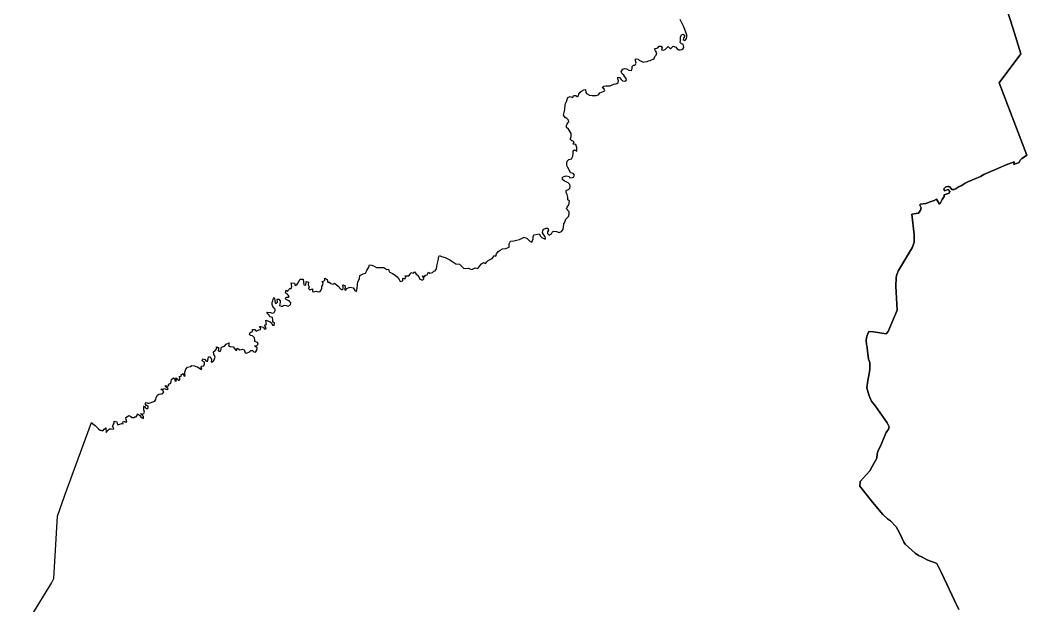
# Model space of a CAD drawing. Header units: inches. Extents: x 33.9 to 41.9, y -4.8 to 5.4.
# Drawn here: x 34.1207 to 34.4185, y 0.5252 to 0.6985 of the extents above; entities that cross this region are included whole.
import ezdxf

# ---------------------------------------------------------------- set-up
doc = ezdxf.new("R2010")
doc.units = ezdxf.units.IN
doc.header["$MEASUREMENT"] = 0
doc.layers.add('Counties', color=7, linetype='Continuous')

msp = doc.modelspace()

# ---------------------------------------------------------------- linework, layer by layer
at = {"layer": 'Counties'}
for points in [[(34.41037, 0.70857), (34.41429, 0.69622), (34.4167, 0.68855), (34.41029, 0.67998), (34.41848, 0.65854), (34.41748, 0.65788), (34.41697, 0.65754), (34.41674, 0.65731), (34.41651, 0.65703), (34.4163, 0.65672), (34.41619, 0.65636), (34.41459, 0.65582), (34.41469, 0.65659), (34.41395, 0.6563), (34.41231, 0.65567), (34.40572, 0.65285), (34.40472, 0.65223), (34.40097, 0.65065), (34.40018, 0.65024), (34.39905, 0.64943), (34.39845, 0.64924), (34.39753, 0.64871), (34.39717, 0.64846), (34.39696, 0.6484), (34.3967, 0.64838), (34.3963, 0.64835), (34.39571, 0.64913), (34.39539, 0.64924), (34.39509, 0.64924), (34.39448, 0.64913), (34.39395, 0.6486), (34.39408, 0.64804), (34.39523, 0.64835), (34.39565, 0.64775), (34.39548, 0.64731), (34.39406, 0.64682), (34.39397, 0.64627), (34.39346, 0.64541), (34.39284, 0.64423), (34.39263, 0.64405), (34.39177, 0.64548), (34.39105, 0.64512), (34.38992, 0.64476), (34.38864, 0.64422), (34.38778, 0.64412), (34.38703, 0.64409), (34.38686, 0.64382), (34.38691, 0.64356), (34.38715, 0.64318), (34.38717, 0.64301), (34.38699, 0.64225), (34.38639, 0.64143), (34.38446, 0.64107), (34.38514, 0.63493), (34.38514, 0.63278), (34.38466, 0.63132), (34.38053, 0.62439), (34.38004, 0.6232), (34.37981, 0.62234), (34.37975, 0.61979), (34.38007, 0.61269), (34.37743, 0.60637), (34.37683, 0.60569), (34.3731, 0.6063), (34.3717, 0.60637), (34.37134, 0.60548), (34.37102, 0.60451), (34.37098, 0.60368), (34.37105, 0.60253), (34.37119, 0.60178), (34.37134, 0.60049), (34.37148, 0.59981), (34.37162, 0.59819), (34.37201, 0.59718), (34.37206, 0.59514), (34.37172, 0.59334), (34.37144, 0.59191), (34.37113, 0.58968), (34.37176, 0.58767), (34.37201, 0.58681), (34.37255, 0.58577), (34.37372, 0.58426), (34.37711, 0.57931), (34.37775, 0.57813), (34.37754, 0.57744), (34.37682, 0.57651), (34.37604, 0.57465), (34.37504, 0.57224), (34.3745, 0.57113), (34.37418, 0.57012), (34.37407, 0.56887), (34.37272, 0.56643), (34.37201, 0.56514), (34.36919, 0.56194), (34.36905, 0.56061), (34.37279, 0.55588), (34.37585, 0.55218), (34.37725, 0.55096), (34.37814, 0.55035), (34.37981, 0.54855), (34.3807, 0.54701), (34.38159, 0.54507), (34.38209, 0.54403), (34.38248, 0.54342), (34.38548, 0.54076), (34.38641, 0.54005), (34.3873, 0.53972), (34.38915, 0.53872), (34.39001, 0.53843), (34.3909, 0.53814), (34.39186, 0.53775), (34.39321, 0.53495), (34.39703, 0.52673), (34.39838, 0.52407)], [(34.39838, 0.52407), (34.39703, 0.52673), (34.39321, 0.53495), (34.39186, 0.53775), (34.3909, 0.53814), (34.39001, 0.53843), (34.38915, 0.53872), (34.3873, 0.53972), (34.38641, 0.54005), (34.38548, 0.54076), (34.38248, 0.54342), (34.38209, 0.54403), (34.38159, 0.54507), (34.3807, 0.54701), (34.37981, 0.54855), (34.37814, 0.55035), (34.37725, 0.55096), (34.37585, 0.55218), (34.37279, 0.55588), (34.36905, 0.56061), (34.36919, 0.56194), (34.37201, 0.56514), (34.37272, 0.56643), (34.37407, 0.56887), (34.37418, 0.57012), (34.3745, 0.57113), (34.37504, 0.57224), (34.37604, 0.57465), (34.37682, 0.57651), (34.37754, 0.57744), (34.37775, 0.57813), (34.37711, 0.57931), (34.37372, 0.58426), (34.37255, 0.58577), (34.37201, 0.58681), (34.37176, 0.58767), (34.37113, 0.58968), (34.37144, 0.59191), (34.37172, 0.59334), (34.37206, 0.59514), (34.37201, 0.59718), (34.37162, 0.59819), (34.37148, 0.59981), (34.37134, 0.60049), (34.37119, 0.60178), (34.37105, 0.60253), (34.37098, 0.60368), (34.37102, 0.60451), (34.37134, 0.60548), (34.3717, 0.60637), (34.3731, 0.6063), (34.37683, 0.60569), (34.37743, 0.60637), (34.38007, 0.61269), (34.37975, 0.61979), (34.37981, 0.62234), (34.38004, 0.6232), (34.38053, 0.62439), (34.38466, 0.63132), (34.38514, 0.63278), (34.38514, 0.63493), (34.38446, 0.64107), (34.38639, 0.64143), (34.38699, 0.64225), (34.38717, 0.64301), (34.38715, 0.64318), (34.38691, 0.64356), (34.38686, 0.64382), (34.38703, 0.64409), (34.38778, 0.64412), (34.38864, 0.64422), (34.38992, 0.64476), (34.39105, 0.64512), (34.39177, 0.64548), (34.39263, 0.64405), (34.39284, 0.64423), (34.39346, 0.64541), (34.39397, 0.64627), (34.39406, 0.64682), (34.39548, 0.64731), (34.39565, 0.64775), (34.39523, 0.64835), (34.39408, 0.64804), (34.39395, 0.6486), (34.39448, 0.64913), (34.39509, 0.64924), (34.39539, 0.64924), (34.39571, 0.64913), (34.3963, 0.64835), (34.3967, 0.64838), (34.39696, 0.6484), (34.39717, 0.64846), (34.39753, 0.64871), (34.39845, 0.64924), (34.39905, 0.64943), (34.40018, 0.65024), (34.40097, 0.65065), (34.40472, 0.65223), (34.40572, 0.65285), (34.41231, 0.65567), (34.41395, 0.6563), (34.41469, 0.65659), (34.41459, 0.65582), (34.41619, 0.65636), (34.4163, 0.65672), (34.41651, 0.65703), (34.41674, 0.65731), (34.41697, 0.65754), (34.41748, 0.65788), (34.41848, 0.65854), (34.41029, 0.67998), (34.4167, 0.68855), (34.41429, 0.69622), (34.41037, 0.70857)], [(34.41037, 0.70857), (34.41429, 0.69622), (34.4167, 0.68855), (34.41029, 0.67998), (34.41848, 0.65854), (34.41748, 0.65788), (34.41697, 0.65754), (34.41674, 0.65731), (34.41651, 0.65703), (34.4163, 0.65672), (34.41619, 0.65636), (34.41459, 0.65582), (34.41469, 0.65659), (34.41395, 0.6563), (34.41231, 0.65567), (34.40572, 0.65285), (34.40472, 0.65223), (34.40097, 0.65065), (34.40018, 0.65024), (34.39905, 0.64943), (34.39845, 0.64924), (34.39753, 0.64871), (34.39717, 0.64846), (34.39696, 0.6484), (34.3967, 0.64838), (34.3963, 0.64835), (34.39571, 0.64913), (34.39539, 0.64924), (34.39509, 0.64924), (34.39448, 0.64913), (34.39395, 0.6486), (34.39408, 0.64804), (34.39523, 0.64835), (34.39565, 0.64775), (34.39548, 0.64731), (34.39406, 0.64682), (34.39397, 0.64627), (34.39346, 0.64541), (34.39284, 0.64423), (34.39263, 0.64405), (34.39177, 0.64548), (34.39105, 0.64512), (34.38992, 0.64476), (34.38864, 0.64422), (34.38778, 0.64412), (34.38703, 0.64409), (34.38686, 0.64382), (34.38691, 0.64356), (34.38715, 0.64318), (34.38717, 0.64301), (34.38699, 0.64225), (34.38639, 0.64143), (34.38446, 0.64107), (34.38514, 0.63493), (34.38514, 0.63278), (34.38466, 0.63132), (34.38053, 0.62439), (34.38004, 0.6232), (34.37981, 0.62234), (34.37975, 0.61979), (34.38007, 0.61269), (34.37743, 0.60637), (34.37683, 0.60569), (34.3731, 0.6063), (34.3717, 0.60637), (34.37134, 0.60548), (34.37102, 0.60451), (34.37098, 0.60368), (34.37105, 0.60253), (34.37119, 0.60178), (34.37134, 0.60049), (34.37148, 0.59981), (34.37162, 0.59819), (34.37201, 0.59718), (34.37206, 0.59514), (34.37172, 0.59334), (34.37144, 0.59191), (34.37113, 0.58968), (34.37176, 0.58767), (34.37201, 0.58681), (34.37255, 0.58577), (34.37372, 0.58426), (34.37711, 0.57931), (34.37775, 0.57813), (34.37754, 0.57744), (34.37682, 0.57651), (34.37604, 0.57465), (34.37504, 0.57224), (34.3745, 0.57113), (34.37418, 0.57012), (34.37407, 0.56887), (34.37272, 0.56643), (34.37201, 0.56514), (34.36919, 0.56194), (34.36905, 0.56061), (34.37279, 0.55588), (34.37585, 0.55218), (34.37725, 0.55096), (34.37814, 0.55035), (34.37981, 0.54855), (34.3807, 0.54701), (34.38159, 0.54507), (34.38209, 0.54403), (34.38248, 0.54342), (34.38548, 0.54076), (34.38641, 0.54005), (34.3873, 0.53972), (34.38915, 0.53872), (34.39001, 0.53843), (34.3909, 0.53814), (34.39186, 0.53775), (34.39321, 0.53495), (34.39703, 0.52673), (34.39838, 0.52407)], [(34.39838, 0.52407), (34.39703, 0.52673), (34.39321, 0.53495), (34.39186, 0.53775), (34.3909, 0.53814), (34.39001, 0.53843), (34.38915, 0.53872), (34.3873, 0.53972), (34.38641, 0.54005), (34.38548, 0.54076), (34.38248, 0.54342), (34.38209, 0.54403), (34.38159, 0.54507), (34.3807, 0.54701), (34.37981, 0.54855), (34.37814, 0.55035), (34.37725, 0.55096), (34.37585, 0.55218), (34.37279, 0.55588), (34.36905, 0.56061), (34.36919, 0.56194), (34.37201, 0.56514), (34.37272, 0.56643), (34.37407, 0.56887), (34.37418, 0.57012), (34.3745, 0.57113), (34.37504, 0.57224), (34.37604, 0.57465), (34.37682, 0.57651), (34.37754, 0.57744), (34.37775, 0.57813), (34.37711, 0.57931), (34.37372, 0.58426), (34.37255, 0.58577), (34.37201, 0.58681), (34.37176, 0.58767), (34.37113, 0.58968), (34.37144, 0.59191), (34.37172, 0.59334), (34.37206, 0.59514), (34.37201, 0.59718), (34.37162, 0.59819), (34.37148, 0.59981), (34.37134, 0.60049), (34.37119, 0.60178), (34.37105, 0.60253), (34.37098, 0.60368), (34.37102, 0.60451), (34.37134, 0.60548), (34.3717, 0.60637), (34.3731, 0.6063), (34.37683, 0.60569), (34.37743, 0.60637), (34.38007, 0.61269), (34.37975, 0.61979), (34.37981, 0.62234), (34.38004, 0.6232), (34.38053, 0.62439), (34.38466, 0.63132), (34.38514, 0.63278), (34.38514, 0.63493), (34.38446, 0.64107), (34.38639, 0.64143), (34.38699, 0.64225), (34.38717, 0.64301), (34.38715, 0.64318), (34.38691, 0.64356), (34.38686, 0.64382), (34.38703, 0.64409), (34.38778, 0.64412), (34.38864, 0.64422), (34.38992, 0.64476), (34.39105, 0.64512), (34.39177, 0.64548), (34.39263, 0.64405), (34.39284, 0.64423), (34.39346, 0.64541), (34.39397, 0.64627), (34.39406, 0.64682), (34.39548, 0.64731), (34.39565, 0.64775), (34.39523, 0.64835), (34.39408, 0.64804), (34.39395, 0.6486), (34.39448, 0.64913), (34.39509, 0.64924), (34.39539, 0.64924), (34.39571, 0.64913), (34.3963, 0.64835), (34.3967, 0.64838), (34.39696, 0.6484), (34.39717, 0.64846), (34.39753, 0.64871), (34.39845, 0.64924), (34.39905, 0.64943), (34.40018, 0.65024), (34.40097, 0.65065), (34.40472, 0.65223), (34.40572, 0.65285), (34.41231, 0.65567), (34.41395, 0.6563), (34.41469, 0.65659), (34.41459, 0.65582), (34.41619, 0.65636), (34.4163, 0.65672), (34.41651, 0.65703), (34.41674, 0.65731), (34.41697, 0.65754), (34.41748, 0.65788), (34.41848, 0.65854), (34.41029, 0.67998), (34.4167, 0.68855), (34.41429, 0.69622), (34.41037, 0.70857)], [(34.12068, 0.51676), (34.12999, 0.53194), (34.13066, 0.53324), (34.1317, 0.55173), (34.13391, 0.55793), (34.14183, 0.5794), (34.14208, 0.57915), (34.14283, 0.57854), (34.1434, 0.57804), (34.1439, 0.57753), (34.14444, 0.5771), (34.14458, 0.57714), (34.14515, 0.577), (34.14558, 0.57743), (34.14601, 0.57786), (34.14615, 0.57653), (34.14658, 0.5771), (34.14711, 0.57757), (34.14761, 0.57757), (34.14818, 0.57746), (34.14843, 0.57764), (34.14804, 0.57832), (34.14815, 0.57875), (34.14847, 0.57922), (34.1485, 0.57983), (34.14932, 0.57965), (34.14939, 0.57915), (34.14961, 0.57872), (34.15014, 0.5789), (34.15064, 0.57915), (34.15114, 0.579), (34.15107, 0.57947), (34.15125, 0.57987), (34.15164, 0.57961), (34.15228, 0.57965), (34.15207, 0.58037), (34.15193, 0.58094), (34.15239, 0.58123), (34.15285, 0.58155), (34.15342, 0.58119), (34.15385, 0.58094), (34.15428, 0.58094), (34.1546, 0.58109), (34.15503, 0.58116), (34.15528, 0.58152), (34.15539, 0.58202), (34.15596, 0.58159), (34.15638, 0.58116), (34.15674, 0.5808), (34.15713, 0.58066), (34.1572, 0.58123), (34.15685, 0.58152), (34.15631, 0.58209), (34.15685, 0.58191), (34.15731, 0.58209), (34.15745, 0.58249), (34.15731, 0.58317), (34.15724, 0.5841), (34.15745, 0.58439), (34.15763, 0.58389), (34.15792, 0.5836), (34.15831, 0.58363), (34.15852, 0.58371), (34.15852, 0.58414), (34.15806, 0.58446), (34.1577, 0.585), (34.15795, 0.58532), (34.15845, 0.58514), (34.1587, 0.58514), (34.15917, 0.58525), (34.15992, 0.58554), (34.16052, 0.58579), (34.16077, 0.58625), (34.16095, 0.58683), (34.16127, 0.58751), (34.1617, 0.58787), (34.16227, 0.58794), (34.1627, 0.58794), (34.16302, 0.58823), (34.16316, 0.58852), (34.16284, 0.58895), (34.16234, 0.58931), (34.16302, 0.58927), (34.16337, 0.58952), (34.16377, 0.58931), (34.16423, 0.5892), (34.16445, 0.58941), (34.1637, 0.59006), (34.16366, 0.59038), (34.1643, 0.59024), (34.16466, 0.59038), (34.16455, 0.59081), (34.16516, 0.59103), (34.16534, 0.5916), (34.16548, 0.59221), (34.16605, 0.59261), (34.16641, 0.59228), (34.16644, 0.59175), (34.1668, 0.59164), (34.16694, 0.59211), (34.16676, 0.59261), (34.16723, 0.59236), (34.16741, 0.592), (34.16776, 0.592), (34.16791, 0.59221), (34.16787, 0.59264), (34.16769, 0.59304), (34.16812, 0.59311), (34.16833, 0.59315), (34.16833, 0.59358), (34.16876, 0.5939), (34.16919, 0.59318), (34.16947, 0.59336), (34.16933, 0.59393), (34.16951, 0.59465), (34.16972, 0.59526), (34.17015, 0.59577), (34.17108, 0.59598), (34.17147, 0.5963), (34.17229, 0.59616), (34.17268, 0.59602), (34.17318, 0.59595), (34.17383, 0.59544), (34.17429, 0.59512), (34.17443, 0.59551), (34.17408, 0.59591), (34.17432, 0.59612), (34.175, 0.5962), (34.17525, 0.59684), (34.17522, 0.59731), (34.17454, 0.59767), (34.17461, 0.59796), (34.17486, 0.59824), (34.17536, 0.5981), (34.17571, 0.59763), (34.17614, 0.59763), (34.17629, 0.59828), (34.17639, 0.59885), (34.17675, 0.59885), (34.17711, 0.59856), (34.17732, 0.5981), (34.17718, 0.59734), (34.17746, 0.59742), (34.17793, 0.59774), (34.17836, 0.59878), (34.178, 0.59971), (34.17786, 0.60039), (34.17839, 0.60072), (34.17882, 0.60136), (34.17875, 0.60183), (34.17939, 0.60162), (34.17932, 0.60115), (34.17925, 0.60072), (34.1796, 0.60043), (34.18007, 0.60079), (34.18025, 0.60172), (34.1811, 0.60201), (34.1816, 0.60266), (34.18253, 0.60298), (34.18228, 0.60219), (34.18278, 0.60194), (34.18367, 0.60183), (34.18435, 0.60093), (34.1847, 0.60079), (34.18488, 0.6014), (34.18567, 0.60093), (34.18645, 0.60111), (34.18698, 0.60093), (34.18724, 0.60007), (34.18766, 0.59993), (34.18852, 0.60036), (34.18891, 0.60072), (34.18937, 0.60075), (34.1898, 0.60032), (34.1903, 0.60021), (34.19073, 0.60082), (34.1908, 0.60158), (34.19002, 0.60212), (34.19066, 0.60226), (34.19112, 0.60262), (34.19087, 0.60312), (34.19012, 0.60344), (34.19009, 0.6038), (34.19002, 0.60445), (34.18941, 0.60513), (34.18881, 0.60517), (34.18852, 0.60549), (34.18877, 0.60603), (34.18941, 0.60639), (34.18941, 0.607), (34.19009, 0.60693), (34.19045, 0.6065), (34.19105, 0.60678), (34.19134, 0.60689), (34.1918, 0.60696), (34.19187, 0.60732), (34.19144, 0.60786), (34.19191, 0.60786), (34.19262, 0.60768), (34.19284, 0.60718), (34.19333, 0.60711), (34.19344, 0.60743), (34.19319, 0.60782), (34.19305, 0.60836), (34.19355, 0.60847), (34.19348, 0.60894), (34.19337, 0.60969), (34.19398, 0.60955), (34.19465, 0.60922), (34.19501, 0.6089), (34.19537, 0.60829), (34.1958, 0.60814), (34.1959, 0.60879), (34.1954, 0.60926), (34.19547, 0.60987), (34.19537, 0.61048), (34.19458, 0.61073), (34.19437, 0.61116), (34.19394, 0.61156), (34.19362, 0.61206), (34.19473, 0.61202), (34.1953, 0.61184), (34.19583, 0.61202), (34.19612, 0.61256), (34.19615, 0.61296), (34.19583, 0.61332), (34.1954, 0.61378), (34.19523, 0.61432), (34.19523, 0.61493), (34.1954, 0.6154), (34.19562, 0.61622), (34.1958, 0.61647), (34.19594, 0.61615), (34.19598, 0.6155), (34.19608, 0.61486), (34.19644, 0.61461), (34.1968, 0.615), (34.19669, 0.61594), (34.19722, 0.61594), (34.19758, 0.61547), (34.19758, 0.615), (34.19751, 0.6145), (34.1974, 0.61403), (34.19794, 0.61382), (34.1984, 0.61385), (34.19854, 0.61407), (34.19897, 0.61421), (34.1994, 0.61407), (34.19997, 0.61385), (34.20068, 0.61428), (34.20079, 0.61482), (34.20029, 0.6154), (34.19943, 0.61576), (34.19915, 0.61604), (34.1994, 0.61651), (34.19997, 0.61651), (34.20022, 0.61669), (34.20008, 0.61705), (34.19965, 0.61741), (34.19915, 0.6178), (34.1994, 0.61859), (34.1999, 0.61834), (34.20008, 0.61866), (34.20047, 0.61906), (34.20086, 0.61909), (34.201, 0.6197), (34.20086, 0.62074), (34.20179, 0.62064), (34.20204, 0.61995), (34.2025, 0.62021), (34.20268, 0.62049), (34.20311, 0.62117), (34.2035, 0.62189), (34.20436, 0.62186), (34.2045, 0.62096), (34.20464, 0.62017), (34.20521, 0.62006), (34.20532, 0.62117), (34.20596, 0.621), (34.20592, 0.62021), (34.20614, 0.61963), (34.20596, 0.61906), (34.20639, 0.6187), (34.20721, 0.61898), (34.20717, 0.61816), (34.20749, 0.61809), (34.20821, 0.61827), (34.20885, 0.61812), (34.20938, 0.61816), (34.20967, 0.61852), (34.20988, 0.6192), (34.20992, 0.6197), (34.21021, 0.62013), (34.21028, 0.62078), (34.20999, 0.62121), (34.21028, 0.62128), (34.21078, 0.62146), (34.21081, 0.62218), (34.21152, 0.62178), (34.21167, 0.62074), (34.21199, 0.62106), (34.21259, 0.62056), (34.21338, 0.62035), (34.21366, 0.62067), (34.2142, 0.62024), (34.21473, 0.61977), (34.21555, 0.61891), (34.21598, 0.61866), (34.21623, 0.61895), (34.21619, 0.61956), (34.21609, 0.62017), (34.21677, 0.62002), (34.21684, 0.61934), (34.21662, 0.61887), (34.21705, 0.61859), (34.21719, 0.61905), (34.21826, 0.61945), (34.21923, 0.61934), (34.21958, 0.61869), (34.22019, 0.61819), (34.22037, 0.61913), (34.22051, 0.62024), (34.22062, 0.6211), (34.22108, 0.62196), (34.22119, 0.62297), (34.22219, 0.62343), (34.22283, 0.62368), (34.22319, 0.6244), (34.22379, 0.62541), (34.22401, 0.62612), (34.22472, 0.62602), (34.2254, 0.62569), (34.22611, 0.62526), (34.22665, 0.62526), (34.22754, 0.62526), (34.22829, 0.62526), (34.22914, 0.62476), (34.22968, 0.62483), (34.22985, 0.62404), (34.23078, 0.62357), (34.2316, 0.623), (34.23217, 0.6225), (34.23278, 0.62178), (34.23306, 0.62113), (34.23392, 0.62138), (34.23388, 0.62214), (34.23445, 0.62199), (34.23478, 0.62232), (34.2346, 0.62282), (34.23567, 0.62282), (34.23609, 0.62336), (34.2362, 0.62386), (34.23695, 0.62364), (34.23734, 0.624), (34.23781, 0.62336), (34.23816, 0.62318), (34.23863, 0.62253), (34.23891, 0.62188), (34.23966, 0.62156), (34.24005, 0.62199), (34.23966, 0.62289), (34.24034, 0.62257), (34.24062, 0.62307), (34.24109, 0.62314), (34.24148, 0.62389), (34.24187, 0.62368), (34.24269, 0.62379), (34.24308, 0.62425), (34.24348, 0.62433), (34.24383, 0.62494), (34.24391, 0.62562), (34.24401, 0.62623), (34.24423, 0.62698), (34.2444, 0.62777), (34.24441, 0.62827), (34.24476, 0.62888), (34.2453, 0.62856), (34.24644, 0.62824), (34.24719, 0.62788), (34.24783, 0.62755), (34.24872, 0.62694), (34.24958, 0.62641), (34.25061, 0.62626), (34.25122, 0.62572), (34.25178, 0.62515), (34.25253, 0.62504), (34.25318, 0.62508), (34.25396, 0.62486), (34.25432, 0.62475), (34.25524, 0.62516), (34.25609, 0.62498), (34.25663, 0.62577), (34.25713, 0.62635), (34.25773, 0.62681), (34.25838, 0.62645), (34.25877, 0.62696), (34.25909, 0.62742), (34.25948, 0.62753), (34.26026, 0.62796), (34.26073, 0.62846), (34.26101, 0.62889), (34.26144, 0.62864), (34.26155, 0.62936), (34.26209, 0.63004), (34.26269, 0.63044), (34.26337, 0.6308), (34.2644, 0.6309), (34.26533, 0.63137), (34.26537, 0.63227), (34.26572, 0.63309), (34.26672, 0.63316), (34.26747, 0.63338), (34.26843, 0.63363), (34.26922, 0.63399), (34.26979, 0.63431), (34.27064, 0.63392), (34.27121, 0.63331), (34.27157, 0.63298), (34.27203, 0.63277), (34.27239, 0.63381), (34.27239, 0.63442), (34.27261, 0.63496), (34.27332, 0.6351), (34.27417, 0.63524), (34.27457, 0.63456), (34.27503, 0.63417), (34.27539, 0.63402), (34.27596, 0.63374), (34.27606, 0.63395), (34.27599, 0.63442), (34.27557, 0.63496), (34.27517, 0.63557), (34.27525, 0.63625), (34.27564, 0.63664), (34.27624, 0.63697), (34.27681, 0.63697), (34.27696, 0.63636), (34.27663, 0.63589), (34.27667, 0.63532), (34.27721, 0.63492), (34.27788, 0.63528), (34.27817, 0.63589), (34.27853, 0.63603), (34.27935, 0.63593), (34.28017, 0.63571), (34.28081, 0.63596), (34.2812, 0.63643), (34.28145, 0.63718), (34.28152, 0.63826), (34.28174, 0.63851), (34.28206, 0.63959), (34.28241, 0.63987), (34.28273, 0.6402), (34.28291, 0.64038), (34.28313, 0.64109), (34.28309, 0.64181), (34.28227, 0.64264), (34.28252, 0.64318), (34.28302, 0.64386), (34.2832, 0.64493), (34.28274, 0.64529), (34.28274, 0.64616), (34.28252, 0.64691), (34.28217, 0.64748), (34.2822, 0.64809), (34.28288, 0.64842), (34.28331, 0.64877), (34.28341, 0.64928), (34.28327, 0.64989), (34.28277, 0.65039), (34.2822, 0.65061), (34.28167, 0.65089), (34.28113, 0.65133), (34.28113, 0.65204), (34.28163, 0.65222), (34.28224, 0.65247), (34.28306, 0.65219), (34.28327, 0.65183), (34.28409, 0.65193), (34.28441, 0.65208), (34.28466, 0.65262), (34.28431, 0.65312), (34.28349, 0.65337), (34.28317, 0.65398), (34.28267, 0.65491), (34.28235, 0.65552), (34.28235, 0.6561), (34.28249, 0.65675), (34.28299, 0.65728), (34.28381, 0.6575), (34.28417, 0.65825), (34.28431, 0.65901), (34.28431, 0.65987), (34.28463, 0.66008), (34.28534, 0.65972), (34.28534, 0.66084), (34.28509, 0.6617), (34.28431, 0.66177), (34.28459, 0.66249), (34.28381, 0.66285), (34.28349, 0.66313), (34.28345, 0.66346), (34.28363, 0.66396), (34.2837, 0.66496), (34.28342, 0.66543), (34.28306, 0.66593), (34.28285, 0.66626), (34.28231, 0.66669), (34.28228, 0.6673), (34.28246, 0.6678), (34.28303, 0.66841), (34.28285, 0.66895), (34.28239, 0.66942), (34.28189, 0.6697), (34.28142, 0.67035), (34.28157, 0.67118), (34.28182, 0.67211), (34.28192, 0.67337), (34.28199, 0.67387), (34.28228, 0.67444), (34.28246, 0.67498), (34.28274, 0.67559), (34.28335, 0.67588), (34.28406, 0.67566), (34.28453, 0.67617), (34.28503, 0.67617), (34.28549, 0.67588), (34.28588, 0.67617), (34.28599, 0.67656), (34.28635, 0.67721), (34.28674, 0.67753), (34.28742, 0.67792), (34.28791, 0.67803), (34.28806, 0.67713), (34.2882, 0.67677), (34.28913, 0.67627), (34.28991, 0.67616), (34.29055, 0.67616), (34.29109, 0.67624), (34.2918, 0.67638), (34.29219, 0.67703), (34.29262, 0.67724), (34.29312, 0.67738), (34.29362, 0.67763), (34.29344, 0.67807), (34.29287, 0.67857), (34.2933, 0.67896), (34.29394, 0.67903), (34.29458, 0.67903), (34.29519, 0.67907), (34.29558, 0.67928), (34.29626, 0.67954), (34.29683, 0.67961), (34.29719, 0.67979), (34.29754, 0.68007), (34.29772, 0.68054), (34.29747, 0.68112), (34.29744, 0.68162), (34.29801, 0.68158), (34.29843, 0.68097), (34.2989, 0.68051), (34.29951, 0.68047), (34.29983, 0.68058), (34.30004, 0.68086), (34.29997, 0.68122), (34.29958, 0.68173), (34.29925, 0.68219), (34.29872, 0.68266), (34.29847, 0.6832), (34.29894, 0.68399), (34.29951, 0.6842), (34.30008, 0.68413), (34.30072, 0.68366), (34.30143, 0.68363), (34.30165, 0.6837), (34.30175, 0.68434), (34.30172, 0.68478), (34.30207, 0.68521), (34.30254, 0.68521), (34.30275, 0.68535), (34.30289, 0.68582), (34.30275, 0.6865), (34.30275, 0.68704), (34.30346, 0.68697), (34.30382, 0.68664), (34.30439, 0.68635), (34.30493, 0.68607), (34.30539, 0.68618), (34.30614, 0.68628), (34.3066, 0.68643), (34.30703, 0.68653), (34.30746, 0.68675), (34.30789, 0.68693), (34.30824, 0.68718), (34.30839, 0.68775), (34.30885, 0.68815), (34.30906, 0.68887), (34.30864, 0.68944), (34.30831, 0.68998), (34.30931, 0.69027), (34.30974, 0.69077), (34.31031, 0.6908), (34.31056, 0.69027), (34.31038, 0.68969), (34.31095, 0.68966), (34.31145, 0.68984), (34.31195, 0.69034), (34.31234, 0.6907), (34.31292, 0.69012), (34.3132, 0.69016), (34.31356, 0.69055), (34.31388, 0.69077), (34.31463, 0.69055), (34.31502, 0.69005), (34.31548, 0.68976), (34.31591, 0.68976), (34.31637, 0.68983), (34.3168, 0.69008), (34.31702, 0.69044), (34.31694, 0.69098), (34.3167, 0.69138), (34.3163, 0.69152), (34.31595, 0.69191), (34.31598, 0.69249), (34.31605, 0.69342), (34.3163, 0.69418), (34.31684, 0.69436), (34.31716, 0.6941), (34.31716, 0.69364), (34.31691, 0.69317), (34.31684, 0.69278), (34.31727, 0.69252), (34.31755, 0.69274), (34.31777, 0.6931), (34.31794, 0.69346), (34.31787, 0.69414), (34.3177, 0.69464), (34.3173, 0.69572), (34.31695, 0.69676), (34.31634, 0.69795), (34.31588, 0.69874)], [(34.12068, 0.51676), (34.12999, 0.53194), (34.13066, 0.53324), (34.1317, 0.55173), (34.13391, 0.55793), (34.14183, 0.5794), (34.14208, 0.57915), (34.14283, 0.57854), (34.1434, 0.57804), (34.1439, 0.57753), (34.14444, 0.5771), (34.14458, 0.57714), (34.14515, 0.577), (34.14558, 0.57743), (34.14601, 0.57786), (34.14615, 0.57653), (34.14658, 0.5771), (34.14711, 0.57757), (34.14761, 0.57757), (34.14818, 0.57746), (34.14843, 0.57764), (34.14804, 0.57832), (34.14815, 0.57875), (34.14847, 0.57922), (34.1485, 0.57983), (34.14932, 0.57965), (34.14939, 0.57915), (34.14961, 0.57872), (34.15014, 0.5789), (34.15064, 0.57915), (34.15114, 0.579), (34.15107, 0.57947), (34.15125, 0.57987), (34.15164, 0.57961), (34.15228, 0.57965), (34.15207, 0.58037), (34.15193, 0.58094), (34.15239, 0.58123), (34.15285, 0.58155), (34.15342, 0.58119), (34.15385, 0.58094), (34.15428, 0.58094), (34.1546, 0.58109), (34.15503, 0.58116), (34.15528, 0.58152), (34.15539, 0.58202), (34.15596, 0.58159), (34.15638, 0.58116), (34.15674, 0.5808), (34.15713, 0.58066), (34.1572, 0.58123), (34.15685, 0.58152), (34.15631, 0.58209), (34.15685, 0.58191), (34.15731, 0.58209), (34.15745, 0.58249), (34.15731, 0.58317), (34.15724, 0.5841), (34.15745, 0.58439), (34.15763, 0.58389), (34.15792, 0.5836), (34.15831, 0.58363), (34.15852, 0.58371), (34.15852, 0.58414), (34.15806, 0.58446), (34.1577, 0.585), (34.15795, 0.58532), (34.15845, 0.58514), (34.1587, 0.58514), (34.15917, 0.58525), (34.15992, 0.58554), (34.16052, 0.58579), (34.16077, 0.58625), (34.16095, 0.58683), (34.16127, 0.58751), (34.1617, 0.58787), (34.16227, 0.58794), (34.1627, 0.58794), (34.16302, 0.58823), (34.16316, 0.58852), (34.16284, 0.58895), (34.16234, 0.58931), (34.16302, 0.58927), (34.16337, 0.58952), (34.16377, 0.58931), (34.16423, 0.5892), (34.16445, 0.58941), (34.1637, 0.59006), (34.16366, 0.59038), (34.1643, 0.59024), (34.16466, 0.59038), (34.16455, 0.59081), (34.16516, 0.59103), (34.16534, 0.5916), (34.16548, 0.59221), (34.16605, 0.59261), (34.16641, 0.59228), (34.16644, 0.59175), (34.1668, 0.59164), (34.16694, 0.59211), (34.16676, 0.59261), (34.16723, 0.59236), (34.16741, 0.592), (34.16776, 0.592), (34.16791, 0.59221), (34.16787, 0.59264), (34.16769, 0.59304), (34.16812, 0.59311), (34.16833, 0.59315), (34.16833, 0.59358), (34.16876, 0.5939), (34.16919, 0.59318), (34.16947, 0.59336), (34.16933, 0.59393), (34.16951, 0.59465), (34.16972, 0.59526), (34.17015, 0.59577), (34.17108, 0.59598), (34.17147, 0.5963), (34.17229, 0.59616), (34.17268, 0.59602), (34.17318, 0.59595), (34.17383, 0.59544), (34.17429, 0.59512), (34.17443, 0.59551), (34.17408, 0.59591), (34.17432, 0.59612), (34.175, 0.5962), (34.17525, 0.59684), (34.17522, 0.59731), (34.17454, 0.59767), (34.17461, 0.59796), (34.17486, 0.59824), (34.17536, 0.5981), (34.17571, 0.59763), (34.17614, 0.59763), (34.17629, 0.59828), (34.17639, 0.59885), (34.17675, 0.59885), (34.17711, 0.59856), (34.17732, 0.5981), (34.17718, 0.59734), (34.17746, 0.59742), (34.17793, 0.59774), (34.17836, 0.59878), (34.178, 0.59971), (34.17786, 0.60039), (34.17839, 0.60072), (34.17882, 0.60136), (34.17875, 0.60183), (34.17939, 0.60162), (34.17932, 0.60115), (34.17925, 0.60072), (34.1796, 0.60043), (34.18007, 0.60079), (34.18025, 0.60172), (34.1811, 0.60201), (34.1816, 0.60266), (34.18253, 0.60298), (34.18228, 0.60219), (34.18278, 0.60194), (34.18367, 0.60183), (34.18435, 0.60093), (34.1847, 0.60079), (34.18488, 0.6014), (34.18567, 0.60093), (34.18645, 0.60111), (34.18698, 0.60093), (34.18724, 0.60007), (34.18766, 0.59993), (34.18852, 0.60036), (34.18891, 0.60072), (34.18937, 0.60075), (34.1898, 0.60032), (34.1903, 0.60021), (34.19073, 0.60082), (34.1908, 0.60158), (34.19002, 0.60212), (34.19066, 0.60226), (34.19112, 0.60262), (34.19087, 0.60312), (34.19012, 0.60344), (34.19009, 0.6038), (34.19002, 0.60445), (34.18941, 0.60513), (34.18881, 0.60517), (34.18852, 0.60549), (34.18877, 0.60603), (34.18941, 0.60639), (34.18941, 0.607), (34.19009, 0.60693), (34.19045, 0.6065), (34.19105, 0.60678), (34.19134, 0.60689), (34.1918, 0.60696), (34.19187, 0.60732), (34.19144, 0.60786), (34.19191, 0.60786), (34.19262, 0.60768), (34.19284, 0.60718), (34.19333, 0.60711), (34.19344, 0.60743), (34.19319, 0.60782), (34.19305, 0.60836), (34.19355, 0.60847), (34.19348, 0.60894), (34.19337, 0.60969), (34.19398, 0.60955), (34.19465, 0.60922), (34.19501, 0.6089), (34.19537, 0.60829), (34.1958, 0.60814), (34.1959, 0.60879), (34.1954, 0.60926), (34.19547, 0.60987), (34.19537, 0.61048), (34.19458, 0.61073), (34.19437, 0.61116), (34.19394, 0.61156), (34.19362, 0.61206), (34.19473, 0.61202), (34.1953, 0.61184), (34.19583, 0.61202), (34.19612, 0.61256), (34.19615, 0.61296), (34.19583, 0.61332), (34.1954, 0.61378), (34.19523, 0.61432), (34.19523, 0.61493), (34.1954, 0.6154), (34.19562, 0.61622), (34.1958, 0.61647), (34.19594, 0.61615), (34.19598, 0.6155), (34.19608, 0.61486), (34.19644, 0.61461), (34.1968, 0.615), (34.19669, 0.61594), (34.19722, 0.61594), (34.19758, 0.61547), (34.19758, 0.615), (34.19751, 0.6145), (34.1974, 0.61403), (34.19794, 0.61382), (34.1984, 0.61385), (34.19854, 0.61407), (34.19897, 0.61421), (34.1994, 0.61407), (34.19997, 0.61385), (34.20068, 0.61428), (34.20079, 0.61482), (34.20029, 0.6154), (34.19943, 0.61576), (34.19915, 0.61604), (34.1994, 0.61651), (34.19997, 0.61651), (34.20022, 0.61669), (34.20008, 0.61705), (34.19965, 0.61741), (34.19915, 0.6178), (34.1994, 0.61859), (34.1999, 0.61834), (34.20008, 0.61866), (34.20047, 0.61906), (34.20086, 0.61909), (34.201, 0.6197), (34.20086, 0.62074), (34.20179, 0.62064), (34.20204, 0.61995), (34.2025, 0.62021), (34.20268, 0.62049), (34.20311, 0.62117), (34.2035, 0.62189), (34.20436, 0.62186), (34.2045, 0.62096), (34.20464, 0.62017), (34.20521, 0.62006), (34.20532, 0.62117), (34.20596, 0.621), (34.20592, 0.62021), (34.20614, 0.61963), (34.20596, 0.61906), (34.20639, 0.6187), (34.20721, 0.61898), (34.20717, 0.61816), (34.20749, 0.61809), (34.20821, 0.61827), (34.20885, 0.61812), (34.20938, 0.61816), (34.20967, 0.61852), (34.20988, 0.6192), (34.20992, 0.6197), (34.21021, 0.62013), (34.21028, 0.62078), (34.20999, 0.62121), (34.21028, 0.62128), (34.21078, 0.62146), (34.21081, 0.62218), (34.21152, 0.62178), (34.21167, 0.62074), (34.21199, 0.62106), (34.21259, 0.62056), (34.21338, 0.62035), (34.21366, 0.62067), (34.2142, 0.62024), (34.21473, 0.61977), (34.21555, 0.61891), (34.21598, 0.61866), (34.21623, 0.61895), (34.21619, 0.61956), (34.21609, 0.62017), (34.21677, 0.62002), (34.21684, 0.61934), (34.21662, 0.61887), (34.21705, 0.61859), (34.21719, 0.61905), (34.21826, 0.61945), (34.21923, 0.61934), (34.21958, 0.61869), (34.22019, 0.61819), (34.22037, 0.61913), (34.22051, 0.62024), (34.22062, 0.6211), (34.22108, 0.62196), (34.22119, 0.62297), (34.22219, 0.62343), (34.22283, 0.62368), (34.22319, 0.6244), (34.22379, 0.62541), (34.22401, 0.62612), (34.22472, 0.62602), (34.2254, 0.62569), (34.22611, 0.62526), (34.22665, 0.62526), (34.22754, 0.62526), (34.22829, 0.62526), (34.22914, 0.62476), (34.22968, 0.62483), (34.22985, 0.62404), (34.23078, 0.62357), (34.2316, 0.623), (34.23217, 0.6225), (34.23278, 0.62178), (34.23306, 0.62113), (34.23392, 0.62138), (34.23388, 0.62214), (34.23445, 0.62199), (34.23478, 0.62232), (34.2346, 0.62282), (34.23567, 0.62282), (34.23609, 0.62336), (34.2362, 0.62386), (34.23695, 0.62364), (34.23734, 0.624), (34.23781, 0.62336), (34.23816, 0.62318), (34.23863, 0.62253), (34.23891, 0.62188), (34.23966, 0.62156), (34.24005, 0.62199), (34.23966, 0.62289), (34.24034, 0.62257), (34.24062, 0.62307), (34.24109, 0.62314), (34.24148, 0.62389), (34.24187, 0.62368), (34.24269, 0.62379), (34.24308, 0.62425), (34.24348, 0.62433), (34.24383, 0.62494), (34.24391, 0.62562), (34.24401, 0.62623), (34.24423, 0.62698), (34.2444, 0.62777), (34.24441, 0.62827), (34.24476, 0.62888), (34.2453, 0.62856), (34.24644, 0.62824), (34.24719, 0.62788), (34.24783, 0.62755), (34.24872, 0.62694), (34.24958, 0.62641), (34.25061, 0.62626), (34.25122, 0.62572), (34.25178, 0.62515), (34.25253, 0.62504), (34.25318, 0.62508), (34.25396, 0.62486), (34.25432, 0.62475), (34.25524, 0.62516), (34.25609, 0.62498), (34.25663, 0.62577), (34.25713, 0.62635), (34.25773, 0.62681), (34.25838, 0.62645), (34.25877, 0.62696), (34.25909, 0.62742), (34.25948, 0.62753), (34.26026, 0.62796), (34.26073, 0.62846), (34.26101, 0.62889), (34.26144, 0.62864), (34.26155, 0.62936), (34.26209, 0.63004), (34.26269, 0.63044), (34.26337, 0.6308), (34.2644, 0.6309), (34.26533, 0.63137), (34.26537, 0.63227), (34.26572, 0.63309), (34.26672, 0.63316), (34.26747, 0.63338), (34.26843, 0.63363), (34.26922, 0.63399), (34.26979, 0.63431), (34.27064, 0.63392), (34.27121, 0.63331), (34.27157, 0.63298), (34.27203, 0.63277), (34.27239, 0.63381), (34.27239, 0.63442), (34.27261, 0.63496), (34.27332, 0.6351), (34.27417, 0.63524), (34.27457, 0.63456), (34.27503, 0.63417), (34.27539, 0.63402), (34.27596, 0.63374), (34.27606, 0.63395), (34.27599, 0.63442), (34.27557, 0.63496), (34.27517, 0.63557), (34.27525, 0.63625), (34.27564, 0.63664), (34.27624, 0.63697), (34.27681, 0.63697), (34.27696, 0.63636), (34.27663, 0.63589), (34.27667, 0.63532), (34.27721, 0.63492), (34.27788, 0.63528), (34.27817, 0.63589), (34.27853, 0.63603), (34.27935, 0.63593), (34.28017, 0.63571), (34.28081, 0.63596), (34.2812, 0.63643), (34.28145, 0.63718), (34.28152, 0.63826), (34.28174, 0.63851), (34.28206, 0.63959), (34.28241, 0.63987), (34.28273, 0.6402), (34.28291, 0.64038), (34.28313, 0.64109), (34.28309, 0.64181), (34.28227, 0.64264), (34.28252, 0.64318), (34.28302, 0.64386), (34.2832, 0.64493), (34.28274, 0.64529), (34.28274, 0.64616), (34.28252, 0.64691), (34.28217, 0.64748), (34.2822, 0.64809), (34.28288, 0.64842), (34.28331, 0.64877), (34.28341, 0.64928), (34.28327, 0.64989), (34.28277, 0.65039), (34.2822, 0.65061), (34.28167, 0.65089), (34.28113, 0.65133), (34.28113, 0.65204), (34.28163, 0.65222), (34.28224, 0.65247), (34.28306, 0.65219), (34.28327, 0.65183), (34.28409, 0.65193), (34.28441, 0.65208), (34.28466, 0.65262), (34.28431, 0.65312), (34.28349, 0.65337), (34.28317, 0.65398), (34.28267, 0.65491), (34.28235, 0.65552), (34.28235, 0.6561), (34.28249, 0.65675), (34.28299, 0.65728), (34.28381, 0.6575), (34.28417, 0.65825), (34.28431, 0.65901), (34.28431, 0.65987), (34.28463, 0.66008), (34.28534, 0.65972), (34.28534, 0.66084), (34.28509, 0.6617), (34.28431, 0.66177), (34.28459, 0.66249), (34.28381, 0.66285), (34.28349, 0.66313), (34.28345, 0.66346), (34.28363, 0.66396), (34.2837, 0.66496), (34.28342, 0.66543), (34.28306, 0.66593), (34.28285, 0.66626), (34.28231, 0.66669), (34.28228, 0.6673), (34.28246, 0.6678), (34.28303, 0.66841), (34.28285, 0.66895), (34.28239, 0.66942), (34.28189, 0.6697), (34.28142, 0.67035), (34.28157, 0.67118), (34.28182, 0.67211), (34.28192, 0.67337), (34.28199, 0.67387), (34.28228, 0.67444), (34.28246, 0.67498), (34.28274, 0.67559), (34.28335, 0.67588), (34.28406, 0.67566), (34.28453, 0.67617), (34.28503, 0.67617), (34.28549, 0.67588), (34.28588, 0.67617), (34.28599, 0.67656), (34.28635, 0.67721), (34.28674, 0.67753), (34.28742, 0.67792), (34.28791, 0.67803), (34.28806, 0.67713), (34.2882, 0.67677), (34.28913, 0.67627), (34.28991, 0.67616), (34.29055, 0.67616), (34.29109, 0.67624), (34.2918, 0.67638), (34.29219, 0.67703), (34.29262, 0.67724), (34.29312, 0.67738), (34.29362, 0.67763), (34.29344, 0.67807), (34.29287, 0.67857), (34.2933, 0.67896), (34.29394, 0.67903), (34.29458, 0.67903), (34.29519, 0.67907), (34.29558, 0.67928), (34.29626, 0.67954), (34.29683, 0.67961), (34.29719, 0.67979), (34.29754, 0.68007), (34.29772, 0.68054), (34.29747, 0.68112), (34.29744, 0.68162), (34.29801, 0.68158), (34.29843, 0.68097), (34.2989, 0.68051), (34.29951, 0.68047), (34.29983, 0.68058), (34.30004, 0.68086), (34.29997, 0.68122), (34.29958, 0.68173), (34.29925, 0.68219), (34.29872, 0.68266), (34.29847, 0.6832), (34.29894, 0.68399), (34.29951, 0.6842), (34.30008, 0.68413), (34.30072, 0.68366), (34.30143, 0.68363), (34.30165, 0.6837), (34.30175, 0.68434), (34.30172, 0.68478), (34.30207, 0.68521), (34.30254, 0.68521), (34.30275, 0.68535), (34.30289, 0.68582), (34.30275, 0.6865), (34.30275, 0.68704), (34.30346, 0.68697), (34.30382, 0.68664), (34.30439, 0.68635), (34.30493, 0.68607), (34.30539, 0.68618), (34.30614, 0.68628), (34.3066, 0.68643), (34.30703, 0.68653), (34.30746, 0.68675), (34.30789, 0.68693), (34.30824, 0.68718), (34.30839, 0.68775), (34.30885, 0.68815), (34.30906, 0.68887), (34.30864, 0.68944), (34.30831, 0.68998), (34.30931, 0.69027), (34.30974, 0.69077), (34.31031, 0.6908), (34.31056, 0.69027), (34.31038, 0.68969), (34.31095, 0.68966), (34.31145, 0.68984), (34.31195, 0.69034), (34.31234, 0.6907), (34.31292, 0.69012), (34.3132, 0.69016), (34.31356, 0.69055), (34.31388, 0.69077), (34.31463, 0.69055), (34.31502, 0.69005), (34.31548, 0.68976), (34.31591, 0.68976), (34.31637, 0.68983), (34.3168, 0.69008), (34.31702, 0.69044), (34.31694, 0.69098), (34.3167, 0.69138), (34.3163, 0.69152), (34.31595, 0.69191), (34.31598, 0.69249), (34.31605, 0.69342), (34.3163, 0.69418), (34.31684, 0.69436), (34.31716, 0.6941), (34.31716, 0.69364), (34.31691, 0.69317), (34.31684, 0.69278), (34.31727, 0.69252), (34.31755, 0.69274), (34.31777, 0.6931), (34.31794, 0.69346), (34.31787, 0.69414), (34.3177, 0.69464), (34.3173, 0.69572), (34.31695, 0.69676), (34.31634, 0.69795), (34.31588, 0.69874)]]:
    msp.add_lwpolyline(points, dxfattribs=at)

doc.saveas('drawing.dxf')
